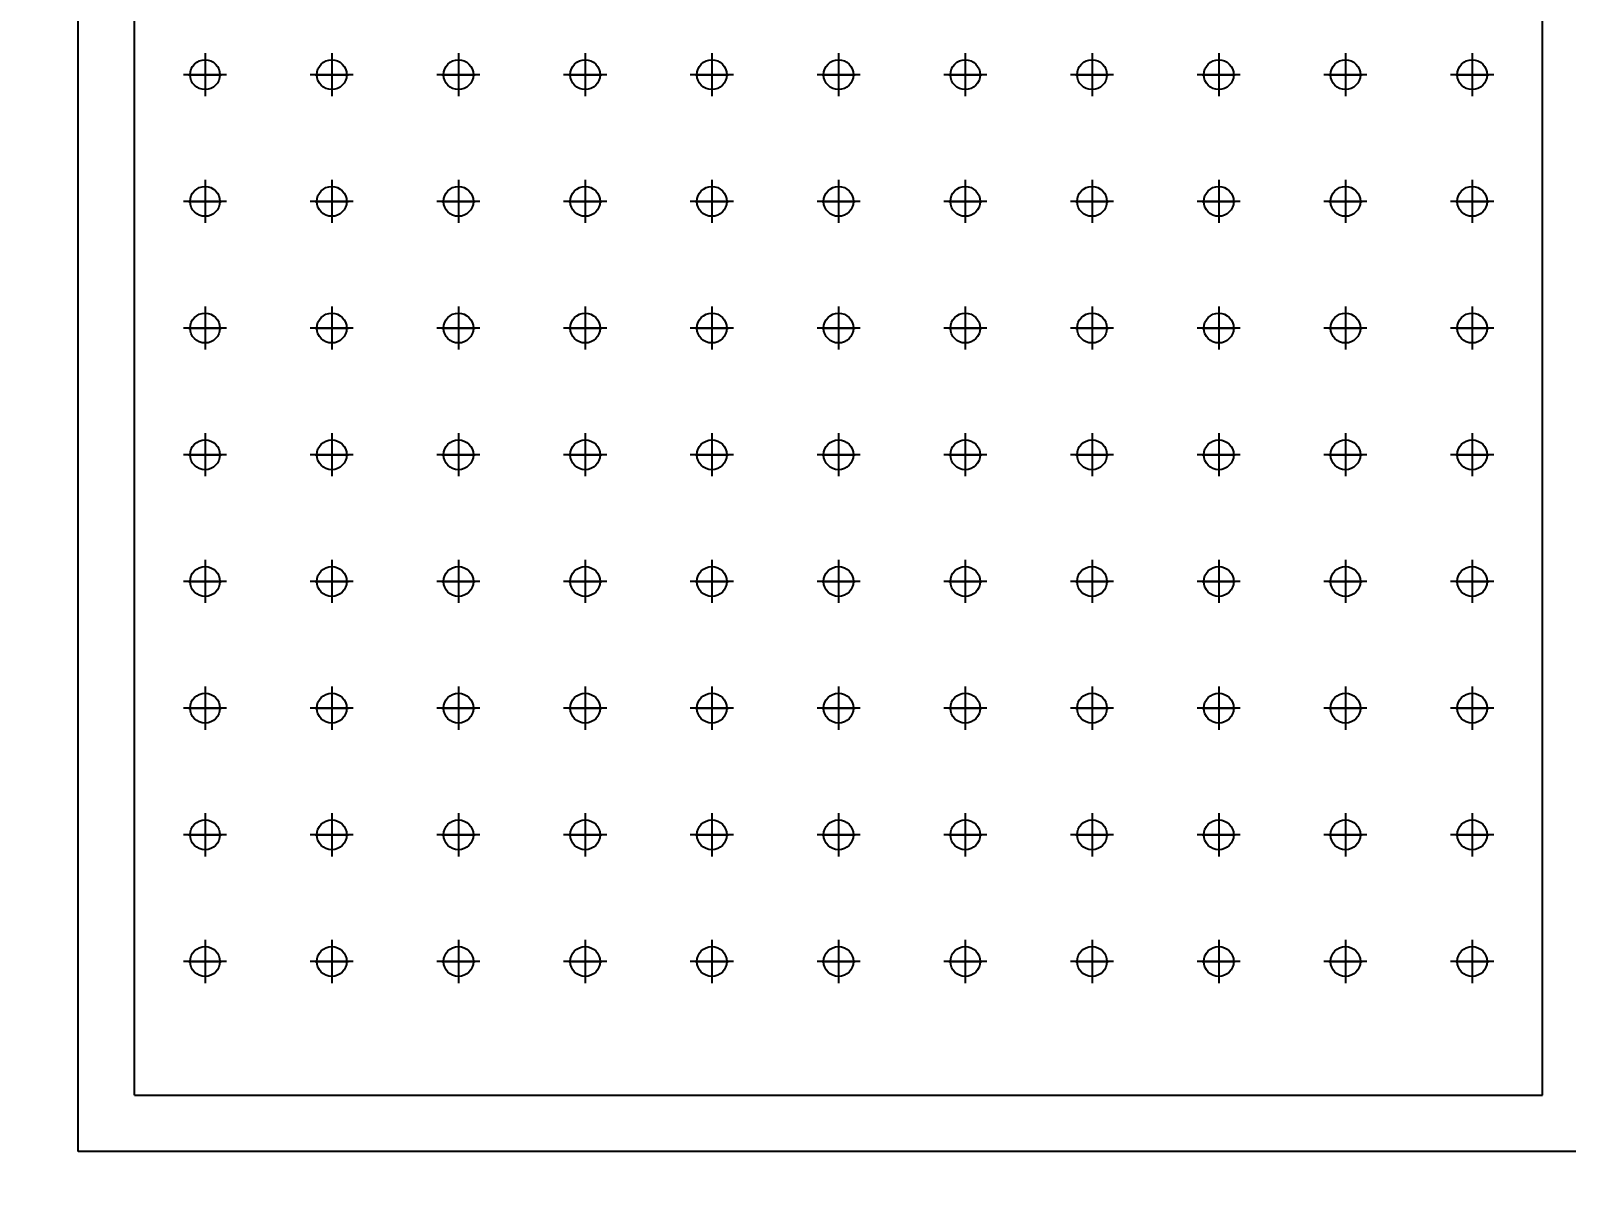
# Model space of a CAD drawing. Header units: millimetres. Extents: x 14797 to 39010, y -1427 to 15695.
# Drawn here: x 18833 to 19924, y 9889 to 10718 of the extents above; entities that cross this region are included whole.
import ezdxf

# ---------------------------------------------------------------- set-up
doc = ezdxf.new("R2010")
doc.units = ezdxf.units.MM
doc.linetypes.add('CENTER', pattern=[2, 1.25, -0.25, 0.25, -0.25])
doc.layers.get('DEFPOINTS').update_dxf_attribs({"color": 143})
doc.layers.add('CENTER', color=1, linetype='CENTER')
doc.layers.add('냉각탑_dim', color=1, linetype='Continuous')
doc.styles.add('HY울릉도L', font='')
doc.styles.get('HY울릉도L').set_extended_font_data('HY울릉도L')
doc.dimstyles.new('성지DIM', dxfattribs={"dimtxt": 3.5, "dimasz": 3, "dimexe": 1, "dimexo": 2.5, "dimgap": 2, "dimtad": 1, "dimdec": 0, "dimzin": 3, "dimdsep": 46, "dimtxsty": 'HY울릉도L', "dimblk": 'ARCHTICK', "dimcen": -2, "dimclrd": 256, "dimclre": 256, "dimclrt": 7, "dimadec": 0, "dimazin": 0, "dimtfac": 1, "dimtdec": 0, "dimtofl": 0, "dimtmove": 0, "dimatfit": 3, "dimfxl": 0, "dimtolj": 1, "dimtzin": 0, "dimlwe": -1, "dimarcsym": 0})

# ---------------------------------------------------------------- blocks, each defined once
blk = doc.blocks.new('_ArchTick')
at = {"color": 0, "linetype": 'ByBlock', "const_width": 0.15}
blk.add_lwpolyline([(-0.5, -0.5), (0.5, 0.5)], dxfattribs=at)
blk = doc.blocks.new('*D15')
at = {"layer": 'DEFPOINTS', "color": 0, "transparency": 16777216}
for p in [(18867, 13521.9), (18483.5, 9921.9), (18867, 9921.9)]:
    blk.add_point(p, dxfattribs=at)
at = {"layer": '냉각탑_dim', "transparency": 16777216}
for p, q in [((18817, 13521.9), (18463.5, 13521.9)), ((18817, 9921.9), (18463.5, 9921.9))]:
    blk.add_line(p, q, dxfattribs=at)
at = {"layer": '냉각탑_dim', "lineweight": -2, "transparency": 16777216}
blk.add_line((18483.5, 13521.9), (18483.5, 9921.9), dxfattribs=at)
at = {"layer": '냉각탑_dim', "lineweight": -2, "transparency": 16777216, "xscale": 60, "yscale": 60, "zscale": 60}
for p, rotation in [((18483.5, 13521.9), 90), ((18483.5, 9921.9), 270)]:
    blk.add_blockref('_ArchTick', p, dxfattribs=dict(at, rotation=rotation))
at = {"layer": '냉각탑_dim', "color": 7, "transparency": 16777216, "insert": (18408.5, 11721.9), "char_height": 70, "attachment_point": 5, "rotation": 90, "style": 'HY울릉도L'}
blk.add_mtext('\\A1;3600', dxfattribs=at)

msp = doc.modelspace()

# ---------------------------------------------------------------- linework, layer by layer
at = {"color": 3}
for p, q in [((18867, 9921.9), (18867, 13521.9)), ((18907, 9961.9), (18907, 13481.9)), ((19907, 9961.9), (19907, 13481.9)), ((18907, 9961.9), (19907, 9961.9)), ((25337, 9921.9), (18867, 9921.9))]:
    msp.add_line(p, q, dxfattribs=at)
for centre in [(18957, 10686.9), (19047, 10686.9), (19137, 10686.9), (19227, 10686.9), (19317, 10686.9), (19407, 10686.9), (19497, 10686.9), (19587, 10686.9), (19677, 10686.9), (19767, 10686.9), (19857, 10686.9), (18957, 10596.9), (19047, 10596.9), (19137, 10596.9), (19227, 10596.9), (19317, 10596.9), (19407, 10596.9), (19497, 10596.9), (19587, 10596.9), (19677, 10596.9), (19767, 10596.9), (19857, 10596.9), (18957, 10506.9), (19047, 10506.9), (19137, 10506.9), (19227, 10506.9), (19317, 10506.9), (19407, 10506.9), (19497, 10506.9), (19587, 10506.9), (19677, 10506.9), (19767, 10506.9), (19857, 10506.9), (18957, 10416.9), (19047, 10416.9), (19137, 10416.9), (19227, 10416.9), (19317, 10416.9), (19407, 10416.9), (19497, 10416.9), (19587, 10416.9), (19677, 10416.9), (19767, 10416.9), (19857, 10416.9), (18957, 10326.9), (19047, 10326.9), (19137, 10326.9), (19227, 10326.9), (19317, 10326.9), (19407, 10326.9), (19497, 10326.9), (19587, 10326.9), (19677, 10326.9), (19767, 10326.9), (19857, 10326.9), (18957, 10236.9), (19047, 10236.9), (19137, 10236.9), (19227, 10236.9), (19317, 10236.9), (19407, 10236.9), (19497, 10236.9), (19587, 10236.9), (19677, 10236.9), (19767, 10236.9), (19857, 10236.9), (18957, 10146.9), (19047, 10146.9), (19137, 10146.9), (19227, 10146.9), (19317, 10146.9), (19407, 10146.9), (19497, 10146.9), (19587, 10146.9), (19677, 10146.9), (19767, 10146.9), (19857, 10146.9), (18957, 10056.9), (19047, 10056.9), (19137, 10056.9), (19227, 10056.9), (19317, 10056.9), (19407, 10056.9), (19497, 10056.9), (19587, 10056.9), (19677, 10056.9), (19767, 10056.9), (19857, 10056.9)]:
    msp.add_circle(centre, 10.6)
at = {"layer": 'CENTER', "linetype": 'CENTER', "ltscale": 50}
for p, q in [((18957, 10702.2), (18957, 10671.6)), ((19047, 10702.2), (19047, 10671.6)), ((19137, 10702.2), (19137, 10671.6)), ((19227, 10702.2), (19227, 10671.6)), ((19317, 10702.2), (19317, 10671.6)), ((19407, 10702.2), (19407, 10671.6)), ((19497, 10702.2), (19497, 10671.6)), ((19587, 10702.2), (19587, 10671.6)), ((19677, 10702.2), (19677, 10671.6)), ((19767, 10702.2), (19767, 10671.6)), ((19857, 10702.2), (19857, 10671.6)), ((18957, 10698.6), (18957, 10675.1)), ((19047, 10698.6), (19047, 10675.1)), ((19137, 10698.6), (19137, 10675.1)), ((19227, 10698.6), (19227, 10675.1)), ((19317, 10698.6), (19317, 10675.1)), ((19407, 10698.6), (19407, 10675.1)), ((19497, 10698.6), (19497, 10675.1)), ((19587, 10698.6), (19587, 10675.1)), ((19677, 10698.6), (19677, 10675.1)), ((19767, 10698.6), (19767, 10675.1)), ((19857, 10698.6), (19857, 10675.1)), ((18972.3, 10686.9), (18941.7, 10686.9)), ((18945.3, 10686.9), (18968.8, 10686.9)), ((18968.8, 10686.9), (18945.3, 10686.9)), ((18945.3, 10686.9), (18968.8, 10686.9)), ((19062.3, 10686.9), (19031.7, 10686.9)), ((19035.3, 10686.9), (19058.8, 10686.9)), ((19058.8, 10686.9), (19035.3, 10686.9)), ((19035.3, 10686.9), (19058.8, 10686.9)), ((19152.3, 10686.9), (19121.7, 10686.9)), ((19125.3, 10686.9), (19148.8, 10686.9)), ((19148.8, 10686.9), (19125.3, 10686.9)), ((19125.3, 10686.9), (19148.8, 10686.9)), ((19242.3, 10686.9), (19211.7, 10686.9)), ((19215.3, 10686.9), (19238.8, 10686.9)), ((19238.8, 10686.9), (19215.3, 10686.9)), ((19215.3, 10686.9), (19238.8, 10686.9)), ((19332.3, 10686.9), (19301.7, 10686.9)), ((19305.3, 10686.9), (19328.8, 10686.9)), ((19328.8, 10686.9), (19305.3, 10686.9)), ((19305.3, 10686.9), (19328.8, 10686.9)), ((19422.3, 10686.9), (19391.7, 10686.9)), ((19395.3, 10686.9), (19418.8, 10686.9)), ((19418.8, 10686.9), (19395.3, 10686.9)), ((19395.3, 10686.9), (19418.8, 10686.9)), ((19512.3, 10686.9), (19481.7, 10686.9)), ((19485.3, 10686.9), (19508.8, 10686.9)), ((19508.8, 10686.9), (19485.3, 10686.9)), ((19485.3, 10686.9), (19508.8, 10686.9)), ((19602.3, 10686.9), (19571.7, 10686.9)), ((19575.3, 10686.9), (19598.8, 10686.9)), ((19598.8, 10686.9), (19575.3, 10686.9)), ((19575.3, 10686.9), (19598.8, 10686.9)), ((19692.3, 10686.9), (19661.7, 10686.9)), ((19665.3, 10686.9), (19688.8, 10686.9)), ((19688.8, 10686.9), (19665.3, 10686.9)), ((19665.3, 10686.9), (19688.8, 10686.9)), ((19782.3, 10686.9), (19751.7, 10686.9)), ((19755.3, 10686.9), (19778.8, 10686.9)), ((19778.8, 10686.9), (19755.3, 10686.9)), ((19755.3, 10686.9), (19778.8, 10686.9)), ((19872.3, 10686.9), (19841.7, 10686.9)), ((19845.3, 10686.9), (19868.8, 10686.9)), ((19868.8, 10686.9), (19845.3, 10686.9)), ((19845.3, 10686.9), (19868.8, 10686.9)), ((18957, 10612.2), (18957, 10581.6)), ((18957, 10608.6), (18957, 10585.1)), ((19047, 10612.2), (19047, 10581.6)), ((19047, 10608.6), (19047, 10585.1)), ((19137, 10612.2), (19137, 10581.6)), ((19137, 10608.6), (19137, 10585.1)), ((19227, 10612.2), (19227, 10581.6)), ((19227, 10608.6), (19227, 10585.1)), ((19317, 10612.2), (19317, 10581.6)), ((19317, 10608.6), (19317, 10585.1)), ((19407, 10612.2), (19407, 10581.6)), ((19407, 10608.6), (19407, 10585.1)), ((19497, 10612.2), (19497, 10581.6)), ((19497, 10608.6), (19497, 10585.1)), ((19587, 10612.2), (19587, 10581.6)), ((19587, 10608.6), (19587, 10585.1)), ((19677, 10612.2), (19677, 10581.6)), ((19677, 10608.6), (19677, 10585.1)), ((19767, 10612.2), (19767, 10581.6)), ((19767, 10608.6), (19767, 10585.1)), ((19857, 10612.2), (19857, 10581.6)), ((19857, 10608.6), (19857, 10585.1)), ((18972.3, 10596.9), (18941.7, 10596.9)), ((18945.3, 10596.9), (18968.8, 10596.9)), ((18968.8, 10596.9), (18945.3, 10596.9)), ((18945.3, 10596.9), (18968.8, 10596.9)), ((19062.3, 10596.9), (19031.7, 10596.9)), ((19035.3, 10596.9), (19058.8, 10596.9)), ((19058.8, 10596.9), (19035.3, 10596.9)), ((19035.3, 10596.9), (19058.8, 10596.9)), ((19152.3, 10596.9), (19121.7, 10596.9)), ((19125.3, 10596.9), (19148.8, 10596.9)), ((19148.8, 10596.9), (19125.3, 10596.9)), ((19125.3, 10596.9), (19148.8, 10596.9)), ((19242.3, 10596.9), (19211.7, 10596.9)), ((19215.3, 10596.9), (19238.8, 10596.9)), ((19238.8, 10596.9), (19215.3, 10596.9)), ((19215.3, 10596.9), (19238.8, 10596.9)), ((19332.3, 10596.9), (19301.7, 10596.9)), ((19305.3, 10596.9), (19328.8, 10596.9)), ((19328.8, 10596.9), (19305.3, 10596.9)), ((19305.3, 10596.9), (19328.8, 10596.9)), ((19422.3, 10596.9), (19391.7, 10596.9)), ((19395.3, 10596.9), (19418.8, 10596.9)), ((19418.8, 10596.9), (19395.3, 10596.9)), ((19395.3, 10596.9), (19418.8, 10596.9)), ((19512.3, 10596.9), (19481.7, 10596.9)), ((19485.3, 10596.9), (19508.8, 10596.9)), ((19508.8, 10596.9), (19485.3, 10596.9)), ((19485.3, 10596.9), (19508.8, 10596.9)), ((19602.3, 10596.9), (19571.7, 10596.9)), ((19575.3, 10596.9), (19598.8, 10596.9)), ((19598.8, 10596.9), (19575.3, 10596.9)), ((19575.3, 10596.9), (19598.8, 10596.9)), ((19692.3, 10596.9), (19661.7, 10596.9)), ((19665.3, 10596.9), (19688.8, 10596.9)), ((19688.8, 10596.9), (19665.3, 10596.9)), ((19665.3, 10596.9), (19688.8, 10596.9)), ((19782.3, 10596.9), (19751.7, 10596.9)), ((19755.3, 10596.9), (19778.8, 10596.9)), ((19778.8, 10596.9), (19755.3, 10596.9)), ((19755.3, 10596.9), (19778.8, 10596.9)), ((19872.3, 10596.9), (19841.7, 10596.9)), ((19845.3, 10596.9), (19868.8, 10596.9)), ((19868.8, 10596.9), (19845.3, 10596.9)), ((19845.3, 10596.9), (19868.8, 10596.9)), ((18957, 10522.2), (18957, 10491.6)), ((18957, 10518.6), (18957, 10495.1)), ((19047, 10522.2), (19047, 10491.6)), ((19047, 10518.6), (19047, 10495.1)), ((19137, 10522.2), (19137, 10491.6)), ((19137, 10518.6), (19137, 10495.1)), ((19227, 10522.2), (19227, 10491.6)), ((19227, 10518.6), (19227, 10495.1)), ((19317, 10522.2), (19317, 10491.6)), ((19317, 10518.6), (19317, 10495.1)), ((19407, 10522.2), (19407, 10491.6)), ((19407, 10518.6), (19407, 10495.1)), ((19497, 10522.2), (19497, 10491.6)), ((19497, 10518.6), (19497, 10495.1)), ((19587, 10522.2), (19587, 10491.6)), ((19587, 10518.6), (19587, 10495.1)), ((19677, 10522.2), (19677, 10491.6)), ((19677, 10518.6), (19677, 10495.1)), ((19767, 10522.2), (19767, 10491.6)), ((19767, 10518.6), (19767, 10495.1)), ((19857, 10522.2), (19857, 10491.6)), ((19857, 10518.6), (19857, 10495.1)), ((18972.3, 10506.9), (18941.7, 10506.9)), ((18945.3, 10506.9), (18968.8, 10506.9)), ((18968.8, 10506.9), (18945.3, 10506.9)), ((18945.3, 10506.9), (18968.8, 10506.9)), ((19062.3, 10506.9), (19031.7, 10506.9)), ((19035.3, 10506.9), (19058.8, 10506.9)), ((19058.8, 10506.9), (19035.3, 10506.9)), ((19035.3, 10506.9), (19058.8, 10506.9)), ((19152.3, 10506.9), (19121.7, 10506.9)), ((19125.3, 10506.9), (19148.8, 10506.9)), ((19148.8, 10506.9), (19125.3, 10506.9)), ((19125.3, 10506.9), (19148.8, 10506.9)), ((19242.3, 10506.9), (19211.7, 10506.9)), ((19215.3, 10506.9), (19238.8, 10506.9)), ((19238.8, 10506.9), (19215.3, 10506.9)), ((19215.3, 10506.9), (19238.8, 10506.9)), ((19332.3, 10506.9), (19301.7, 10506.9)), ((19305.3, 10506.9), (19328.8, 10506.9)), ((19328.8, 10506.9), (19305.3, 10506.9)), ((19305.3, 10506.9), (19328.8, 10506.9)), ((19422.3, 10506.9), (19391.7, 10506.9)), ((19395.3, 10506.9), (19418.8, 10506.9)), ((19418.8, 10506.9), (19395.3, 10506.9)), ((19395.3, 10506.9), (19418.8, 10506.9)), ((19512.3, 10506.9), (19481.7, 10506.9)), ((19485.3, 10506.9), (19508.8, 10506.9)), ((19508.8, 10506.9), (19485.3, 10506.9)), ((19485.3, 10506.9), (19508.8, 10506.9)), ((19602.3, 10506.9), (19571.7, 10506.9)), ((19575.3, 10506.9), (19598.8, 10506.9)), ((19598.8, 10506.9), (19575.3, 10506.9)), ((19575.3, 10506.9), (19598.8, 10506.9)), ((19692.3, 10506.9), (19661.7, 10506.9)), ((19665.3, 10506.9), (19688.8, 10506.9)), ((19688.8, 10506.9), (19665.3, 10506.9)), ((19665.3, 10506.9), (19688.8, 10506.9)), ((19782.3, 10506.9), (19751.7, 10506.9)), ((19755.3, 10506.9), (19778.8, 10506.9)), ((19778.8, 10506.9), (19755.3, 10506.9)), ((19755.3, 10506.9), (19778.8, 10506.9)), ((19872.3, 10506.9), (19841.7, 10506.9)), ((19845.3, 10506.9), (19868.8, 10506.9)), ((19868.8, 10506.9), (19845.3, 10506.9)), ((19845.3, 10506.9), (19868.8, 10506.9)), ((18957, 10432.2), (18957, 10401.6)), ((18957, 10428.6), (18957, 10405.1)), ((19047, 10432.2), (19047, 10401.6)), ((19047, 10428.6), (19047, 10405.1)), ((19137, 10432.2), (19137, 10401.6)), ((19137, 10428.6), (19137, 10405.1)), ((19227, 10432.2), (19227, 10401.6)), ((19227, 10428.6), (19227, 10405.1)), ((19317, 10432.2), (19317, 10401.6)), ((19317, 10428.6), (19317, 10405.1)), ((19407, 10432.2), (19407, 10401.6)), ((19407, 10428.6), (19407, 10405.1)), ((19497, 10432.2), (19497, 10401.6)), ((19497, 10428.6), (19497, 10405.1)), ((19587, 10432.2), (19587, 10401.6)), ((19587, 10428.6), (19587, 10405.1)), ((19677, 10432.2), (19677, 10401.6)), ((19677, 10428.6), (19677, 10405.1)), ((19767, 10432.2), (19767, 10401.6)), ((19767, 10428.6), (19767, 10405.1)), ((19857, 10432.2), (19857, 10401.6)), ((19857, 10428.6), (19857, 10405.1)), ((18972.3, 10416.9), (18941.7, 10416.9)), ((18945.3, 10416.9), (18968.8, 10416.9)), ((18968.8, 10416.9), (18945.3, 10416.9)), ((18945.3, 10416.9), (18968.8, 10416.9)), ((19062.3, 10416.9), (19031.7, 10416.9)), ((19035.3, 10416.9), (19058.8, 10416.9)), ((19058.8, 10416.9), (19035.3, 10416.9)), ((19035.3, 10416.9), (19058.8, 10416.9)), ((19152.3, 10416.9), (19121.7, 10416.9)), ((19125.3, 10416.9), (19148.8, 10416.9)), ((19148.8, 10416.9), (19125.3, 10416.9)), ((19125.3, 10416.9), (19148.8, 10416.9)), ((19242.3, 10416.9), (19211.7, 10416.9)), ((19215.3, 10416.9), (19238.8, 10416.9)), ((19238.8, 10416.9), (19215.3, 10416.9)), ((19215.3, 10416.9), (19238.8, 10416.9)), ((19332.3, 10416.9), (19301.7, 10416.9)), ((19305.3, 10416.9), (19328.8, 10416.9)), ((19328.8, 10416.9), (19305.3, 10416.9)), ((19305.3, 10416.9), (19328.8, 10416.9)), ((19422.3, 10416.9), (19391.7, 10416.9)), ((19395.3, 10416.9), (19418.8, 10416.9)), ((19418.8, 10416.9), (19395.3, 10416.9)), ((19395.3, 10416.9), (19418.8, 10416.9)), ((19512.3, 10416.9), (19481.7, 10416.9)), ((19485.3, 10416.9), (19508.8, 10416.9)), ((19508.8, 10416.9), (19485.3, 10416.9)), ((19485.3, 10416.9), (19508.8, 10416.9)), ((19602.3, 10416.9), (19571.7, 10416.9)), ((19575.3, 10416.9), (19598.8, 10416.9)), ((19598.8, 10416.9), (19575.3, 10416.9)), ((19575.3, 10416.9), (19598.8, 10416.9)), ((19692.3, 10416.9), (19661.7, 10416.9)), ((19665.3, 10416.9), (19688.8, 10416.9)), ((19688.8, 10416.9), (19665.3, 10416.9)), ((19665.3, 10416.9), (19688.8, 10416.9)), ((19782.3, 10416.9), (19751.7, 10416.9)), ((19755.3, 10416.9), (19778.8, 10416.9)), ((19778.8, 10416.9), (19755.3, 10416.9)), ((19755.3, 10416.9), (19778.8, 10416.9)), ((19872.3, 10416.9), (19841.7, 10416.9)), ((19845.3, 10416.9), (19868.8, 10416.9)), ((19868.8, 10416.9), (19845.3, 10416.9)), ((19845.3, 10416.9), (19868.8, 10416.9)), ((18957, 10342.2), (18957, 10311.6)), ((19047, 10342.2), (19047, 10311.6)), ((19137, 10342.2), (19137, 10311.6)), ((19227, 10342.2), (19227, 10311.6)), ((19317, 10342.2), (19317, 10311.6)), ((19407, 10342.2), (19407, 10311.6)), ((19497, 10342.2), (19497, 10311.6)), ((19587, 10342.2), (19587, 10311.6)), ((19677, 10342.2), (19677, 10311.6)), ((19767, 10342.2), (19767, 10311.6)), ((19857, 10342.2), (19857, 10311.6)), ((18957, 10338.6), (18957, 10315.1)), ((19047, 10338.6), (19047, 10315.1)), ((19137, 10338.6), (19137, 10315.1)), ((19227, 10338.6), (19227, 10315.1)), ((19317, 10338.6), (19317, 10315.1)), ((19407, 10338.6), (19407, 10315.1)), ((19497, 10338.6), (19497, 10315.1)), ((19587, 10338.6), (19587, 10315.1)), ((19677, 10338.6), (19677, 10315.1)), ((19767, 10338.6), (19767, 10315.1)), ((19857, 10338.6), (19857, 10315.1)), ((18972.3, 10326.9), (18941.7, 10326.9)), ((18945.3, 10326.9), (18968.8, 10326.9)), ((18968.8, 10326.9), (18945.3, 10326.9)), ((18945.3, 10326.9), (18968.8, 10326.9)), ((19062.3, 10326.9), (19031.7, 10326.9)), ((19035.3, 10326.9), (19058.8, 10326.9)), ((19058.8, 10326.9), (19035.3, 10326.9)), ((19035.3, 10326.9), (19058.8, 10326.9)), ((19152.3, 10326.9), (19121.7, 10326.9)), ((19125.3, 10326.9), (19148.8, 10326.9)), ((19148.8, 10326.9), (19125.3, 10326.9)), ((19125.3, 10326.9), (19148.8, 10326.9)), ((19242.3, 10326.9), (19211.7, 10326.9)), ((19215.3, 10326.9), (19238.8, 10326.9)), ((19238.8, 10326.9), (19215.3, 10326.9)), ((19215.3, 10326.9), (19238.8, 10326.9)), ((19332.3, 10326.9), (19301.7, 10326.9)), ((19305.3, 10326.9), (19328.8, 10326.9)), ((19328.8, 10326.9), (19305.3, 10326.9)), ((19305.3, 10326.9), (19328.8, 10326.9)), ((19422.3, 10326.9), (19391.7, 10326.9)), ((19395.3, 10326.9), (19418.8, 10326.9)), ((19418.8, 10326.9), (19395.3, 10326.9)), ((19395.3, 10326.9), (19418.8, 10326.9)), ((19512.3, 10326.9), (19481.7, 10326.9)), ((19485.3, 10326.9), (19508.8, 10326.9)), ((19508.8, 10326.9), (19485.3, 10326.9)), ((19485.3, 10326.9), (19508.8, 10326.9)), ((19602.3, 10326.9), (19571.7, 10326.9)), ((19575.3, 10326.9), (19598.8, 10326.9)), ((19598.8, 10326.9), (19575.3, 10326.9)), ((19575.3, 10326.9), (19598.8, 10326.9)), ((19692.3, 10326.9), (19661.7, 10326.9)), ((19665.3, 10326.9), (19688.8, 10326.9)), ((19688.8, 10326.9), (19665.3, 10326.9)), ((19665.3, 10326.9), (19688.8, 10326.9)), ((19782.3, 10326.9), (19751.7, 10326.9)), ((19755.3, 10326.9), (19778.8, 10326.9)), ((19778.8, 10326.9), (19755.3, 10326.9)), ((19755.3, 10326.9), (19778.8, 10326.9)), ((19872.3, 10326.9), (19841.7, 10326.9)), ((19845.3, 10326.9), (19868.8, 10326.9)), ((19868.8, 10326.9), (19845.3, 10326.9)), ((19845.3, 10326.9), (19868.8, 10326.9)), ((18957, 10252.2), (18957, 10221.6)), ((18957, 10248.6), (18957, 10225.1)), ((19047, 10252.2), (19047, 10221.6)), ((19047, 10248.6), (19047, 10225.1)), ((19137, 10252.2), (19137, 10221.6)), ((19137, 10248.6), (19137, 10225.1)), ((19227, 10252.2), (19227, 10221.6)), ((19227, 10248.6), (19227, 10225.1)), ((19317, 10252.2), (19317, 10221.6)), ((19317, 10248.6), (19317, 10225.1)), ((19407, 10252.2), (19407, 10221.6)), ((19407, 10248.6), (19407, 10225.1)), ((19497, 10252.2), (19497, 10221.6)), ((19497, 10248.6), (19497, 10225.1)), ((19587, 10252.2), (19587, 10221.6)), ((19587, 10248.6), (19587, 10225.1)), ((19677, 10252.2), (19677, 10221.6)), ((19677, 10248.6), (19677, 10225.1)), ((19767, 10252.2), (19767, 10221.6)), ((19767, 10248.6), (19767, 10225.1)), ((19857, 10252.2), (19857, 10221.6)), ((19857, 10248.6), (19857, 10225.1)), ((18972.3, 10236.9), (18941.7, 10236.9)), ((18945.3, 10236.9), (18968.8, 10236.9)), ((18968.8, 10236.9), (18945.3, 10236.9)), ((18945.3, 10236.9), (18968.8, 10236.9)), ((19062.3, 10236.9), (19031.7, 10236.9)), ((19035.3, 10236.9), (19058.8, 10236.9)), ((19058.8, 10236.9), (19035.3, 10236.9)), ((19035.3, 10236.9), (19058.8, 10236.9)), ((19152.3, 10236.9), (19121.7, 10236.9)), ((19125.3, 10236.9), (19148.8, 10236.9)), ((19148.8, 10236.9), (19125.3, 10236.9)), ((19125.3, 10236.9), (19148.8, 10236.9)), ((19242.3, 10236.9), (19211.7, 10236.9)), ((19215.3, 10236.9), (19238.8, 10236.9)), ((19238.8, 10236.9), (19215.3, 10236.9)), ((19215.3, 10236.9), (19238.8, 10236.9)), ((19332.3, 10236.9), (19301.7, 10236.9)), ((19305.3, 10236.9), (19328.8, 10236.9)), ((19328.8, 10236.9), (19305.3, 10236.9)), ((19305.3, 10236.9), (19328.8, 10236.9)), ((19422.3, 10236.9), (19391.7, 10236.9)), ((19395.3, 10236.9), (19418.8, 10236.9)), ((19418.8, 10236.9), (19395.3, 10236.9)), ((19395.3, 10236.9), (19418.8, 10236.9)), ((19512.3, 10236.9), (19481.7, 10236.9)), ((19485.3, 10236.9), (19508.8, 10236.9)), ((19508.8, 10236.9), (19485.3, 10236.9)), ((19485.3, 10236.9), (19508.8, 10236.9)), ((19602.3, 10236.9), (19571.7, 10236.9)), ((19575.3, 10236.9), (19598.8, 10236.9)), ((19598.8, 10236.9), (19575.3, 10236.9)), ((19575.3, 10236.9), (19598.8, 10236.9)), ((19692.3, 10236.9), (19661.7, 10236.9)), ((19665.3, 10236.9), (19688.8, 10236.9)), ((19688.8, 10236.9), (19665.3, 10236.9)), ((19665.3, 10236.9), (19688.8, 10236.9)), ((19782.3, 10236.9), (19751.7, 10236.9)), ((19755.3, 10236.9), (19778.8, 10236.9)), ((19778.8, 10236.9), (19755.3, 10236.9)), ((19755.3, 10236.9), (19778.8, 10236.9)), ((19872.3, 10236.9), (19841.7, 10236.9)), ((19845.3, 10236.9), (19868.8, 10236.9)), ((19868.8, 10236.9), (19845.3, 10236.9)), ((19845.3, 10236.9), (19868.8, 10236.9)), ((18957, 10162.2), (18957, 10131.6)), ((18957, 10158.6), (18957, 10135.1)), ((19047, 10162.2), (19047, 10131.6)), ((19047, 10158.6), (19047, 10135.1)), ((19137, 10162.2), (19137, 10131.6)), ((19137, 10158.6), (19137, 10135.1)), ((19227, 10162.2), (19227, 10131.6)), ((19227, 10158.6), (19227, 10135.1)), ((19317, 10162.2), (19317, 10131.6)), ((19317, 10158.6), (19317, 10135.1)), ((19407, 10162.2), (19407, 10131.6)), ((19407, 10158.6), (19407, 10135.1)), ((19497, 10162.2), (19497, 10131.6)), ((19497, 10158.6), (19497, 10135.1)), ((19587, 10162.2), (19587, 10131.6)), ((19587, 10158.6), (19587, 10135.1)), ((19677, 10162.2), (19677, 10131.6)), ((19677, 10158.6), (19677, 10135.1)), ((19767, 10162.2), (19767, 10131.6)), ((19767, 10158.6), (19767, 10135.1)), ((19857, 10162.2), (19857, 10131.6)), ((19857, 10158.6), (19857, 10135.1)), ((18972.3, 10146.9), (18941.7, 10146.9)), ((18945.3, 10146.9), (18968.8, 10146.9)), ((18968.8, 10146.9), (18945.3, 10146.9)), ((18945.3, 10146.9), (18968.8, 10146.9)), ((19062.3, 10146.9), (19031.7, 10146.9)), ((19035.3, 10146.9), (19058.8, 10146.9)), ((19058.8, 10146.9), (19035.3, 10146.9)), ((19035.3, 10146.9), (19058.8, 10146.9)), ((19152.3, 10146.9), (19121.7, 10146.9)), ((19125.3, 10146.9), (19148.8, 10146.9)), ((19148.8, 10146.9), (19125.3, 10146.9)), ((19125.3, 10146.9), (19148.8, 10146.9)), ((19242.3, 10146.9), (19211.7, 10146.9)), ((19215.3, 10146.9), (19238.8, 10146.9)), ((19238.8, 10146.9), (19215.3, 10146.9)), ((19215.3, 10146.9), (19238.8, 10146.9)), ((19332.3, 10146.9), (19301.7, 10146.9)), ((19305.3, 10146.9), (19328.8, 10146.9)), ((19328.8, 10146.9), (19305.3, 10146.9)), ((19305.3, 10146.9), (19328.8, 10146.9)), ((19422.3, 10146.9), (19391.7, 10146.9)), ((19395.3, 10146.9), (19418.8, 10146.9)), ((19418.8, 10146.9), (19395.3, 10146.9)), ((19395.3, 10146.9), (19418.8, 10146.9)), ((19512.3, 10146.9), (19481.7, 10146.9)), ((19485.3, 10146.9), (19508.8, 10146.9)), ((19508.8, 10146.9), (19485.3, 10146.9)), ((19485.3, 10146.9), (19508.8, 10146.9)), ((19602.3, 10146.9), (19571.7, 10146.9)), ((19575.3, 10146.9), (19598.8, 10146.9)), ((19598.8, 10146.9), (19575.3, 10146.9)), ((19575.3, 10146.9), (19598.8, 10146.9)), ((19692.3, 10146.9), (19661.7, 10146.9)), ((19665.3, 10146.9), (19688.8, 10146.9)), ((19688.8, 10146.9), (19665.3, 10146.9)), ((19665.3, 10146.9), (19688.8, 10146.9)), ((19782.3, 10146.9), (19751.7, 10146.9)), ((19755.3, 10146.9), (19778.8, 10146.9)), ((19778.8, 10146.9), (19755.3, 10146.9)), ((19755.3, 10146.9), (19778.8, 10146.9)), ((19872.3, 10146.9), (19841.7, 10146.9)), ((19845.3, 10146.9), (19868.8, 10146.9)), ((19868.8, 10146.9), (19845.3, 10146.9)), ((19845.3, 10146.9), (19868.8, 10146.9)), ((18957, 10072.2), (18957, 10041.6)), ((18957, 10068.6), (18957, 10045.1)), ((19047, 10072.2), (19047, 10041.6)), ((19047, 10068.6), (19047, 10045.1)), ((19137, 10072.2), (19137, 10041.6)), ((19137, 10068.6), (19137, 10045.1)), ((19227, 10072.2), (19227, 10041.6)), ((19227, 10068.6), (19227, 10045.1)), ((19317, 10072.2), (19317, 10041.6)), ((19317, 10068.6), (19317, 10045.1)), ((19407, 10072.2), (19407, 10041.6)), ((19407, 10068.6), (19407, 10045.1)), ((19497, 10072.2), (19497, 10041.6)), ((19497, 10068.6), (19497, 10045.1)), ((19587, 10072.2), (19587, 10041.6)), ((19587, 10068.6), (19587, 10045.1)), ((19677, 10072.2), (19677, 10041.6)), ((19677, 10068.6), (19677, 10045.1)), ((19767, 10072.2), (19767, 10041.6)), ((19767, 10068.6), (19767, 10045.1)), ((19857, 10072.2), (19857, 10041.6)), ((19857, 10068.6), (19857, 10045.1)), ((18972.3, 10056.9), (18941.7, 10056.9)), ((18945.3, 10056.9), (18968.8, 10056.9)), ((18968.8, 10056.9), (18945.3, 10056.9)), ((18945.3, 10056.9), (18968.8, 10056.9)), ((19062.3, 10056.9), (19031.7, 10056.9)), ((19035.3, 10056.9), (19058.8, 10056.9)), ((19058.8, 10056.9), (19035.3, 10056.9)), ((19035.3, 10056.9), (19058.8, 10056.9)), ((19152.3, 10056.9), (19121.7, 10056.9)), ((19125.3, 10056.9), (19148.8, 10056.9)), ((19148.8, 10056.9), (19125.3, 10056.9)), ((19125.3, 10056.9), (19148.8, 10056.9)), ((19242.3, 10056.9), (19211.7, 10056.9)), ((19215.3, 10056.9), (19238.8, 10056.9)), ((19238.8, 10056.9), (19215.3, 10056.9)), ((19215.3, 10056.9), (19238.8, 10056.9)), ((19332.3, 10056.9), (19301.7, 10056.9)), ((19305.3, 10056.9), (19328.8, 10056.9)), ((19328.8, 10056.9), (19305.3, 10056.9)), ((19305.3, 10056.9), (19328.8, 10056.9)), ((19422.3, 10056.9), (19391.7, 10056.9)), ((19395.3, 10056.9), (19418.8, 10056.9)), ((19418.8, 10056.9), (19395.3, 10056.9)), ((19395.3, 10056.9), (19418.8, 10056.9)), ((19512.3, 10056.9), (19481.7, 10056.9)), ((19485.3, 10056.9), (19508.8, 10056.9)), ((19508.8, 10056.9), (19485.3, 10056.9)), ((19485.3, 10056.9), (19508.8, 10056.9)), ((19602.3, 10056.9), (19571.7, 10056.9)), ((19575.3, 10056.9), (19598.8, 10056.9)), ((19598.8, 10056.9), (19575.3, 10056.9)), ((19575.3, 10056.9), (19598.8, 10056.9)), ((19692.3, 10056.9), (19661.7, 10056.9)), ((19665.3, 10056.9), (19688.8, 10056.9)), ((19688.8, 10056.9), (19665.3, 10056.9)), ((19665.3, 10056.9), (19688.8, 10056.9)), ((19782.3, 10056.9), (19751.7, 10056.9)), ((19755.3, 10056.9), (19778.8, 10056.9)), ((19778.8, 10056.9), (19755.3, 10056.9)), ((19755.3, 10056.9), (19778.8, 10056.9)), ((19872.3, 10056.9), (19841.7, 10056.9)), ((19845.3, 10056.9), (19868.8, 10056.9)), ((19868.8, 10056.9), (19845.3, 10056.9)), ((19845.3, 10056.9), (19868.8, 10056.9))]:
    msp.add_line(p, q, dxfattribs=at)

# ---------------------------------------------------------------- dimensions: what is measured, and where the dimension line sits
at = {"layer": '냉각탑_dim'}
dim = msp.add_linear_dim(base=(18483.5, 9921.9), p1=(18867, 13521.9), p2=(18867, 9921.9), angle=90, dimstyle='성지DIM', override={"dimscale": 20, "dimtmove": 2}, dxfattribs=at)
dim.commit()
dim.dimension.update_dxf_attribs({"geometry": '*D15', "text_midpoint": (18408.5, 11721.9)})

doc.saveas('drawing.dxf')
